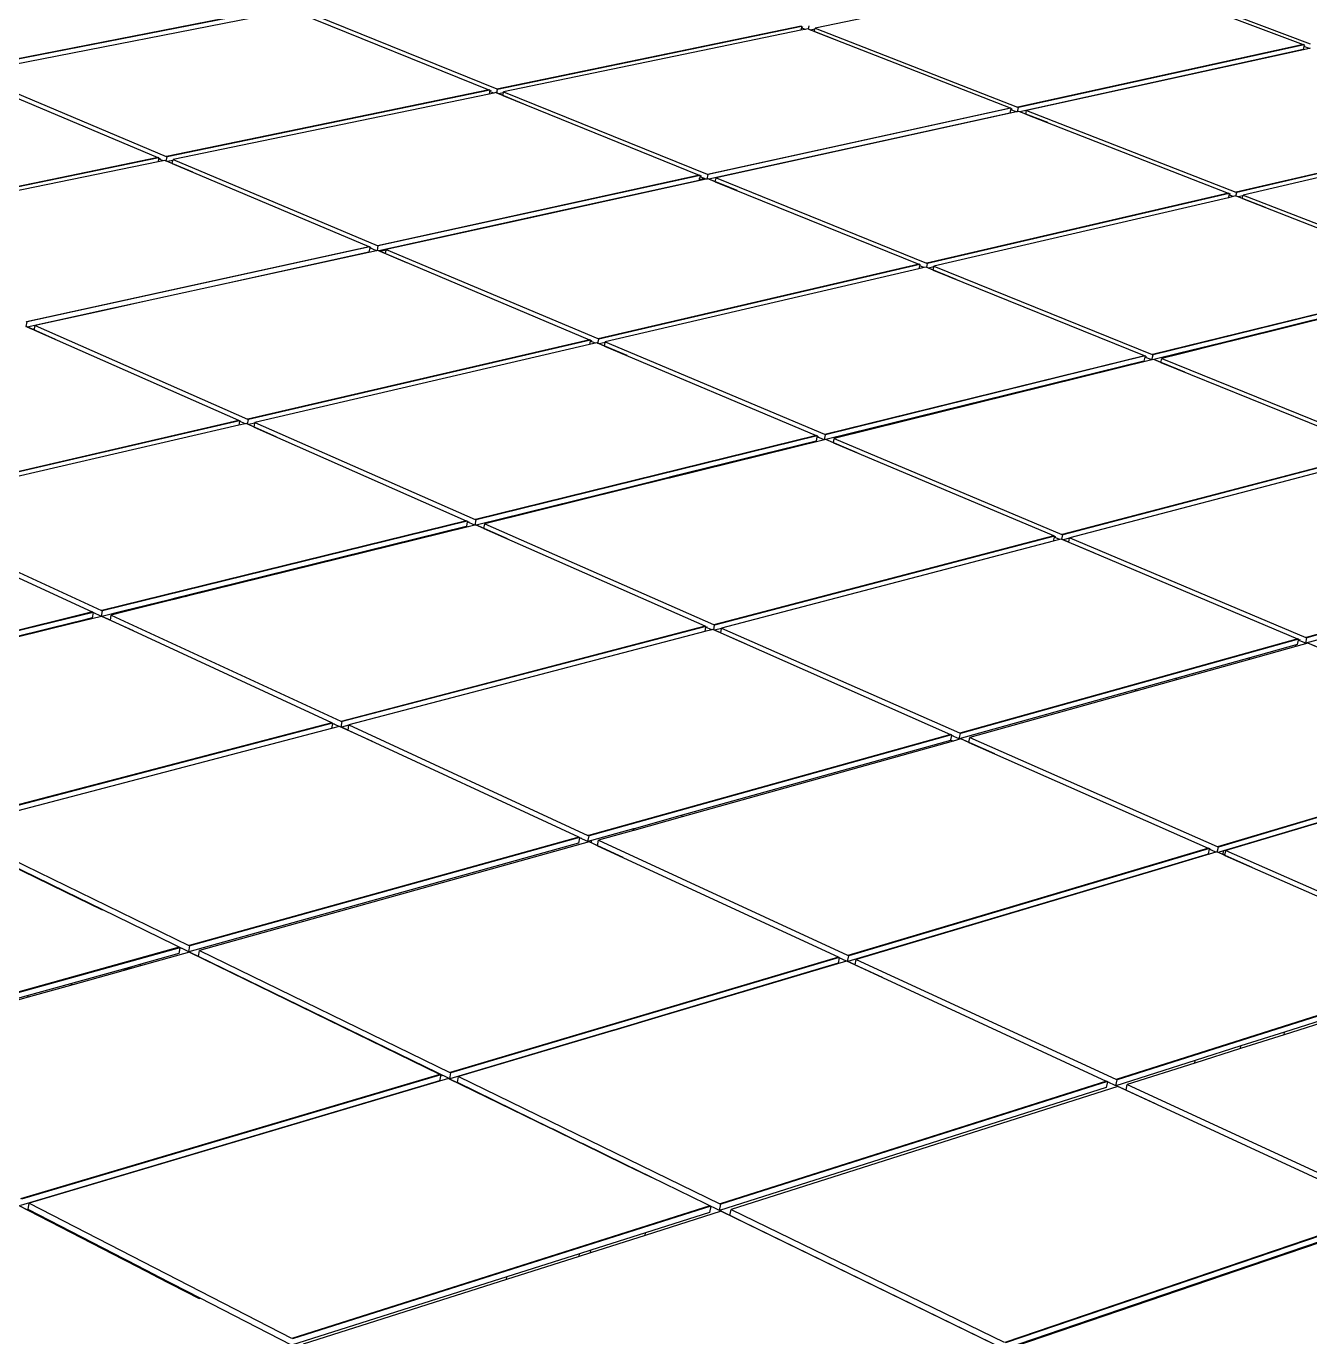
# Model space of a CAD drawing. Header units: inches. Extents: x -1381 to 1917, y -1058 to 799.
# Drawn here: x 354.7 to 771.7, y 130.8 to 556.3 of the extents above; entities that cross this region are included whole.
import ezdxf

# ---------------------------------------------------------------- set-up
doc = ezdxf.new("R2010")
doc.units = ezdxf.units.IN
doc.header["$MEASUREMENT"] = 0

msp = doc.modelspace()

# ---------------------------------------------------------------- linework, layer by layer
for p, q in [((701.97, 574.54), (610.96, 555.71)), ((706.45, 575.24), (771.84, 550.63)), ((706.23, 574.2), (769.52, 550.36)), ((438.44, 562.6), (333.42, 542.14)), ((438.63, 562.53), (333.61, 542.06)), ((443.62, 561.81), (507.54, 535.93)), ((438.37, 561.01), (336.06, 541.03)), ((443.41, 560.59), (504.99, 535.64)), ((606.4, 556.27), (507.64, 535.89)), ((606.6, 556.2), (507.84, 535.81)), ((606.36, 554.99), (509.78, 535.02)), ((606.32, 556.3), (606.4, 556.27)), ((606.51, 555.77), (606.36, 554.99)), ((607.77, 555.28), (606.36, 554.99)), ((606.4, 556.27), (606.55, 556.21)), ((606.6, 556.2), (606.51, 555.77)), ((607.77, 555.28), (606.51, 555.77)), ((606.55, 556.21), (606.6, 556.2)), ((606.6, 556.2), (606.69, 556.16)), ((606.91, 556.07), (606.98, 556.04)), ((608.53, 555.44), (607.77, 555.28)), ((608.8, 555.33), (608.53, 555.44)), ((608.53, 555.44), (608.53, 555.44)), ((617.58, 551.91), (608.53, 555.44)), ((608.8, 555.33), (609.03, 556.47)), ((609.48, 555.07), (608.8, 555.33)), ((610.89, 555.36), (609.48, 555.07)), ((610.73, 554.58), (609.48, 555.07)), ((610.73, 554.58), (610.89, 555.36)), ((610.73, 554.58), (674.3, 529.77)), ((610.89, 555.36), (610.96, 555.71)), ((610.96, 555.71), (676.74, 530.06)), ((769.61, 550.32), (676.84, 530.03)), ((769.82, 550.25), (677.04, 529.95)), ((771.53, 549.08), (679.64, 528.93)), ((769.71, 549.77), (769.48, 548.71)), ((769.54, 550.35), (769.61, 550.32)), ((769.61, 550.32), (769.77, 550.26)), ((769.82, 550.25), (769.71, 549.77)), ((771.53, 549.08), (769.71, 549.77)), ((769.77, 550.26), (769.82, 550.25)), ((769.82, 550.25), (769.91, 550.21)), ((770.14, 550.12), (770.22, 550.1)), ((771.83, 549.15), (771.53, 549.08)), ((769.48, 548.71), (677.47, 528.54)), ((336.06, 541.03), (400.14, 514)), ((335.84, 539.69), (397.45, 513.69)), ((505.08, 535.6), (400.24, 513.96)), ((505.28, 535.52), (400.44, 513.88)), ((505.05, 534.28), (402.39, 513.06)), ((505.01, 535.63), (505.08, 535.6)), ((505.21, 535.16), (505.05, 534.28)), ((506.59, 534.6), (505.05, 534.28)), ((505.08, 535.6), (505.23, 535.53)), ((505.28, 535.52), (505.21, 535.16)), ((506.59, 534.6), (505.21, 535.16)), ((505.23, 535.53), (505.28, 535.52)), ((505.28, 535.52), (505.38, 535.48)), ((505.6, 535.39), (505.67, 535.36)), ((507.22, 534.73), (506.59, 534.6)), ((507.61, 534.57), (507.22, 534.73)), ((507.22, 534.73), (507.22, 534.73)), ((516.31, 531.04), (507.22, 534.73)), ((507.64, 535.89), (507.54, 535.93)), ((507.61, 534.57), (507.84, 535.81)), ((508.18, 534.34), (507.61, 534.57)), ((507.84, 535.81), (507.64, 535.89)), ((509.71, 534.66), (508.18, 534.34)), ((509.55, 533.78), (508.18, 534.34)), ((509.55, 533.78), (509.71, 534.66)), ((509.55, 533.78), (573.32, 507.94)), ((509.71, 534.66), (509.78, 535.02)), ((509.78, 535.02), (575.88, 508.25)), ((674.4, 529.74), (575.98, 508.21)), ((674.6, 529.66), (576.19, 508.13)), ((674.28, 528.08), (576.5, 506.65)), ((676.44, 528.48), (578.8, 507.07)), ((674.5, 529.17), (674.28, 528.08)), ((674.32, 529.77), (674.4, 529.74)), ((674.4, 529.74), (674.56, 529.67)), ((674.51, 529.23), (674.5, 529.17)), ((674.61, 529.19), (674.5, 529.17)), ((674.6, 529.66), (674.51, 529.23)), ((674.61, 529.19), (674.51, 529.23)), ((674.56, 529.67), (674.6, 529.66)), ((674.6, 529.66), (674.7, 529.62)), ((676.44, 528.48), (674.61, 529.19)), ((674.93, 529.53), (675, 529.5)), ((676.75, 528.54), (676.44, 528.48)), ((676.84, 530.03), (676.74, 530.06)), ((676.75, 528.54), (677.04, 529.95)), ((677.2, 528.64), (676.75, 528.54)), ((677.04, 529.95), (676.84, 530.03)), ((677.47, 528.54), (677.2, 528.64)), ((677.2, 528.64), (677.2, 528.64)), ((686.56, 524.99), (677.2, 528.64)), ((679.4, 527.79), (677.47, 528.54)), ((679.4, 527.79), (679.64, 528.93)), ((679.4, 527.79), (745.21, 502.1)), ((679.64, 528.93), (747.65, 502.41)), ((840.03, 523.79), (747.75, 502.37)), ((840.24, 523.71), (747.96, 502.29)), ((839.94, 522.39), (750.02, 501.49)), ((397.55, 513.65), (286.04, 490.65)), ((397.75, 513.57), (286.24, 490.56)), ((397.53, 512.3), (288.19, 489.7)), ((397.47, 513.68), (397.55, 513.65)), ((397.7, 513.28), (397.53, 512.3)), ((399.2, 512.64), (397.53, 512.3)), ((397.55, 513.65), (397.7, 513.59)), ((397.7, 513.59), (397.75, 513.57)), ((397.75, 513.57), (397.7, 513.28)), ((399.2, 512.64), (397.7, 513.28)), ((397.75, 513.57), (397.84, 513.53)), ((398.07, 513.43), (398.14, 513.4)), ((399.69, 512.74), (399.2, 512.64)), ((400.21, 512.53), (399.69, 512.74)), ((399.69, 512.74), (399.69, 512.74)), ((408.81, 508.89), (399.69, 512.74)), ((400.24, 513.96), (400.14, 514)), ((400.21, 512.53), (400.44, 513.88)), ((400.65, 512.34), (400.21, 512.53)), ((400.44, 513.88), (400.24, 513.96)), ((402.32, 512.68), (400.65, 512.34)), ((402.16, 511.7), (400.65, 512.34)), ((402.16, 511.7), (402.32, 512.68)), ((402.16, 511.7), (466.02, 484.75)), ((402.32, 512.68), (402.39, 513.06)), ((402.39, 513.06), (468.73, 485.08)), ((573.41, 507.9), (468.83, 485.04)), ((573.62, 507.82), (469.03, 484.95)), ((575.6, 506.62), (510.74, 492.41)), ((573.36, 506.47), (573.31, 506.2)), ((573.34, 507.93), (573.41, 507.9)), ((573.46, 506.99), (573.36, 506.47)), ((573.41, 506.48), (573.36, 506.47)), ((573.41, 507.9), (573.57, 507.84)), ((573.41, 506.48), (573.46, 506.99)), ((575.05, 506.85), (573.41, 506.48)), ((573.55, 507.45), (573.46, 506.99)), ((573.62, 507.82), (573.55, 507.45)), ((575.05, 506.85), (573.55, 507.45)), ((573.57, 507.84), (573.62, 507.82)), ((573.62, 507.82), (573.72, 507.78)), ((573.95, 507.69), (574.02, 507.66)), ((575.6, 506.62), (575.05, 506.85)), ((575.91, 506.69), (575.6, 506.62)), ((575.98, 508.21), (575.88, 508.25)), ((575.91, 506.69), (576.19, 508.13)), ((576.23, 506.76), (575.91, 506.69)), ((576.19, 508.13), (575.98, 508.21)), ((576.5, 506.65), (576.23, 506.76)), ((576.23, 506.76), (576.23, 506.76)), ((585.64, 502.95), (576.23, 506.76)), ((578.55, 505.82), (576.5, 506.65)), ((578.55, 505.82), (578.8, 507.07)), ((578.8, 507.07), (647.21, 479.37)), ((573.31, 506.2), (526.31, 495.91)), ((578.55, 505.82), (644.64, 479.04)), ((747.75, 502.37), (747.65, 502.41)), ((747.7, 501.13), (747.96, 502.29)), ((747.96, 502.29), (747.75, 502.37)), ((745.31, 502.07), (647.31, 479.33)), ((745.52, 501.98), (647.53, 479.24)), ((745.22, 500.63), (649.6, 478.4)), ((745.42, 501.55), (745.22, 500.63)), ((746.83, 501), (745.22, 500.63)), ((745.23, 502.1), (745.31, 502.07)), ((745.31, 502.07), (745.47, 502)), ((745.52, 501.98), (745.42, 501.55)), ((746.83, 501), (745.42, 501.55)), ((745.47, 502), (745.52, 501.98)), ((745.52, 501.98), (745.62, 501.94)), ((745.86, 501.85), (745.93, 501.82)), ((747.58, 501.18), (746.83, 501)), ((747.7, 501.13), (747.58, 501.18)), ((747.58, 501.18), (747.58, 501.18)), ((757.26, 497.4), (747.58, 501.18)), ((748.36, 500.87), (747.7, 501.13)), ((748.97, 501.01), (748.36, 500.87)), ((748.92, 500.65), (748.36, 500.87)), ((748.92, 500.65), (748.97, 501.01)), ((749.77, 500.32), (748.92, 500.65)), ((749.97, 501.25), (748.97, 501.01)), ((749.77, 500.32), (749.97, 501.25)), ((749.77, 500.32), (817.92, 473.73)), ((749.97, 501.25), (750.02, 501.49)), ((750.02, 501.49), (820.36, 474.06)), ((526.31, 495.91), (469.22, 483.4)), ((526.31, 495.91), (510.74, 492.41)), ((510.74, 492.41), (471.65, 483.85)), ((466.12, 484.71), (354.77, 460.37)), ((466.33, 484.62), (354.98, 460.28)), ((468.46, 483.41), (414.33, 471.55)), ((466.03, 482.96), (414.33, 471.63)), ((466.28, 484.33), (466.03, 482.96)), ((466.05, 484.74), (466.12, 484.71)), ((466.12, 484.71), (466.28, 484.64)), ((466.28, 484.64), (466.33, 484.62)), ((466.33, 484.62), (466.28, 484.33)), ((468.46, 483.41), (466.28, 484.33)), ((466.33, 484.62), (466.43, 484.58)), ((466.66, 484.48), (466.73, 484.45)), ((468.77, 483.47), (468.46, 483.41)), ((468.83, 485.04), (468.73, 485.08)), ((468.77, 483.47), (469.03, 484.95)), ((468.95, 483.51), (468.77, 483.47)), ((469.03, 484.95), (468.83, 485.04)), ((469.22, 483.4), (468.95, 483.51)), ((468.95, 483.51), (468.95, 483.51)), ((478.4, 479.53), (468.95, 483.51)), ((469.7, 483.2), (469.22, 483.4)), ((471.62, 483.63), (469.7, 483.2)), ((471.41, 482.48), (469.7, 483.2)), ((471.41, 482.48), (471.62, 483.63)), ((471.41, 482.48), (537.68, 454.51)), ((471.62, 483.63), (471.65, 483.85)), ((471.65, 483.85), (540.39, 454.86)), ((644.74, 479), (540.49, 454.82)), ((644.96, 478.91), (540.71, 454.73)), ((644.67, 477.52), (542.8, 453.85)), ((644.66, 479.03), (644.74, 479)), ((644.88, 478.54), (644.67, 477.52)), ((646.4, 477.92), (644.67, 477.52)), ((644.74, 479), (644.91, 478.93)), ((644.96, 478.91), (644.88, 478.54)), ((646.4, 477.92), (644.88, 478.54)), ((644.91, 478.93), (644.96, 478.91)), ((644.96, 478.91), (645.06, 478.87)), ((645.3, 478.77), (645.37, 478.74)), ((647.03, 478.07), (646.4, 477.92)), ((647.27, 477.97), (647.03, 478.07)), ((647.03, 478.07), (647.03, 478.07)), ((656.77, 474.12), (647.03, 478.07)), ((647.31, 479.33), (647.21, 479.37)), ((647.27, 477.97), (647.53, 479.24)), ((647.82, 477.75), (647.27, 477.97)), ((647.53, 479.24), (647.31, 479.33)), ((649.55, 478.15), (647.82, 477.75)), ((649.34, 477.13), (647.82, 477.75)), ((649.34, 477.13), (649.55, 478.15)), ((649.34, 477.13), (717.86, 449.37)), ((649.55, 478.15), (649.6, 478.4)), ((649.6, 478.4), (720.43, 449.72)), ((818.02, 473.69), (720.54, 449.68)), ((818.24, 473.6), (720.76, 449.59)), ((820.27, 472.33), (748.4, 454.59)), ((399.91, 468.39), (393.03, 466.88)), ((399.91, 468.48), (393.04, 466.97)), ((403.45, 469.25), (399.91, 468.48)), ((403.45, 469.16), (399.91, 468.39)), ((399.91, 468.39), (399.91, 468.48)), ((414.33, 471.63), (403.45, 469.25)), ((414.33, 471.55), (403.45, 469.16)), ((414.33, 471.55), (414.33, 471.63)), ((817.87, 471.99), (748.01, 454.74)), ((380.03, 464.12), (355.02, 458.64)), ((380.02, 464.03), (357.6, 459.12)), ((393.03, 466.88), (380.02, 464.03)), ((380.02, 464.03), (380.03, 464.12)), ((393.04, 466.97), (380.03, 464.12)), ((393.03, 466.88), (393.04, 466.97)), ((354.77, 460.37), (354.67, 460.41)), ((354.73, 458.76), (354.98, 460.28)), ((354.98, 460.28), (354.77, 460.37)), ((354.73, 458.76), (354.42, 458.69)), ((354.75, 458.76), (354.73, 458.76)), ((355.02, 458.64), (354.75, 458.76)), ((354.75, 458.76), (354.75, 458.76)), ((364.22, 454.59), (354.75, 458.76)), ((356.8, 457.86), (355.02, 458.64)), ((357.42, 458), (356.8, 457.86)), ((357.36, 457.61), (356.8, 457.86)), ((357.36, 457.61), (357.42, 458)), ((357.36, 457.61), (423.69, 428.36)), ((357.42, 458), (357.6, 459.12)), ((357.6, 459.12), (426.56, 428.74)), ((537.78, 454.46), (426.66, 428.7)), ((538, 454.37), (426.88, 428.6)), ((537.72, 452.94), (428.97, 427.68)), ((537.7, 454.5), (537.78, 454.46)), ((537.94, 454.08), (537.72, 452.94)), ((539.6, 453.38), (537.72, 452.94)), ((537.78, 454.46), (537.95, 454.39)), ((538, 454.37), (537.94, 454.08)), ((539.6, 453.38), (537.94, 454.08)), ((537.95, 454.39), (538, 454.37)), ((538, 454.37), (538.1, 454.33)), ((538.34, 454.23), (538.42, 454.2)), ((540.08, 453.49), (539.6, 453.38)), ((540.44, 453.34), (540.08, 453.49)), ((540.08, 453.49), (540.08, 453.49)), ((549.88, 449.36), (540.08, 453.49)), ((540.49, 454.82), (540.39, 454.86)), ((540.44, 453.34), (540.71, 454.73)), ((540.87, 453.16), (540.44, 453.34)), ((540.71, 454.73), (540.49, 454.82)), ((542.75, 453.59), (540.87, 453.16)), ((542.53, 452.46), (540.87, 453.16)), ((542.53, 452.46), (542.75, 453.59)), ((542.53, 452.46), (611.32, 423.43)), ((542.75, 453.59), (542.8, 453.85)), ((542.8, 453.85), (614.04, 423.8)), ((742.69, 453.18), (729.3, 449.87)), ((742.73, 453.44), (729.33, 450.13)), ((748.4, 454.59), (742.69, 453.18)), ((742.69, 453.18), (742.73, 453.44)), ((748.01, 454.74), (742.73, 453.44)), ((748.01, 454.74), (748.4, 454.59)), ((717.96, 449.32), (614.14, 423.76)), ((718.18, 449.23), (614.37, 423.67)), ((717.82, 447.57), (614.51, 422.08)), ((720.36, 447.94), (617.18, 422.48)), ((718.1, 448.86), (717.82, 447.57)), ((717.88, 449.36), (717.96, 449.32)), ((717.96, 449.32), (718.13, 449.25)), ((718.18, 449.23), (718.1, 448.86)), ((720.36, 447.94), (718.1, 448.86)), ((718.13, 449.25), (718.18, 449.23)), ((718.18, 449.23), (718.29, 449.19)), ((718.54, 449.09), (718.62, 449.06)), ((720.41, 447.96), (720.36, 447.94)), ((720.41, 447.96), (720.76, 449.59)), ((720.98, 448.1), (720.41, 447.96)), ((720.54, 449.68), (720.43, 449.72)), ((720.76, 449.59), (720.54, 449.68)), ((721.03, 448.08), (720.98, 448.1)), ((720.98, 448.1), (720.98, 448.1)), ((731.07, 444.01), (720.98, 448.1)), ((729.33, 450.13), (721.03, 448.08)), ((723.28, 447.17), (721.03, 448.08)), ((723.28, 447.17), (723.56, 448.45)), ((723.28, 447.17), (794.38, 418.36)), ((729.3, 449.87), (723.56, 448.45)), ((723.56, 448.45), (796.96, 418.73)), ((729.3, 449.87), (729.33, 450.13)), ((423.79, 428.32), (305.11, 400.81)), ((424.01, 428.22), (305.32, 400.71)), ((423.75, 426.75), (307.42, 399.74)), ((423.72, 428.35), (423.79, 428.32)), ((423.97, 428.02), (423.75, 426.75)), ((425.78, 427.22), (423.75, 426.75)), ((423.79, 428.32), (423.96, 428.24)), ((423.96, 428.24), (424.01, 428.22)), ((424.01, 428.22), (423.97, 428.02)), ((425.78, 427.22), (423.97, 428.02)), ((424.01, 428.22), (424.11, 428.18)), ((424.35, 428.07), (424.43, 428.04)), ((426.11, 427.3), (425.78, 427.22)), ((426.61, 427.07), (426.11, 427.3)), ((426.11, 427.3), (426.11, 427.3)), ((435.94, 422.96), (426.11, 427.3)), ((426.66, 428.7), (426.56, 428.74)), ((426.61, 427.07), (426.88, 428.6)), ((426.9, 426.95), (426.61, 427.07)), ((426.88, 428.6), (426.66, 428.7)), ((428.93, 427.42), (426.9, 426.95)), ((428.71, 426.15), (426.9, 426.95)), ((428.71, 426.15), (428.93, 427.42)), ((428.71, 426.15), (497.65, 395.75)), ((428.93, 427.42), (428.97, 427.68)), ((428.97, 427.68), (500.53, 396.16)), ((611.42, 423.38), (500.63, 396.11)), ((611.65, 423.29), (500.86, 396.01)), ((613.98, 421.98), (563.68, 409.57)), ((611.3, 421.58), (563.71, 409.84)), ((611.59, 422.99), (611.3, 421.58)), ((611.34, 423.41), (611.42, 423.38)), ((611.42, 423.38), (611.59, 423.31)), ((611.59, 423.31), (611.65, 423.29)), ((611.65, 423.29), (611.59, 422.99)), ((613.98, 421.98), (611.59, 422.99)), ((611.65, 423.29), (611.75, 423.24)), ((612, 423.14), (612.08, 423.1)), ((614.03, 421.99), (613.98, 421.98)), ((614.03, 421.99), (614.37, 423.67)), ((614.46, 422.1), (614.03, 421.99)), ((614.14, 423.76), (614.04, 423.8)), ((614.37, 423.67), (614.14, 423.76)), ((614.51, 422.08), (614.46, 422.1)), ((614.46, 422.1), (614.46, 422.1)), ((624.62, 417.81), (614.46, 422.1)), ((616.9, 421.07), (614.51, 422.08)), ((616.9, 421.07), (617.18, 422.48)), ((617.18, 422.48), (691.09, 391.31)), ((616.9, 421.07), (688.37, 390.91)), ((794.49, 418.31), (691.2, 391.27)), ((794.72, 418.22), (691.43, 391.17)), ((794.35, 416.63), (693.68, 390.22)), ((563.43, 409.51), (549.54, 406.08)), ((563.45, 409.78), (549.57, 406.35)), ((563.43, 409.51), (563.45, 409.78)), ((563.68, 409.57), (563.43, 409.51)), ((563.71, 409.84), (563.45, 409.78)), ((563.68, 409.57), (563.71, 409.84)), ((549.57, 406.35), (500.85, 394.34)), ((549.54, 406.08), (503.69, 394.77)), ((549.54, 406.08), (549.57, 406.35)), ((307.15, 398.04), (376.11, 366.16)), ((307.42, 399.74), (379.16, 366.6)), ((497.67, 395.74), (497.75, 395.7)), ((500.63, 396.11), (500.53, 396.16)), ((500.53, 394.29), (500.86, 396.01)), ((500.86, 396.01), (500.63, 396.11)), ((497.75, 395.7), (379.27, 366.55)), ((497.98, 395.6), (379.49, 366.44)), ((498.28, 393.73), (406.56, 371.11)), ((497.65, 393.85), (408.05, 371.75)), ((497.68, 393.99), (497.65, 393.85)), ((497.94, 395.4), (497.68, 393.99)), ((497.68, 393.99), (498.28, 393.73)), ((497.75, 395.7), (497.93, 395.63)), ((497.93, 395.63), (497.98, 395.6)), ((497.98, 395.6), (497.94, 395.4)), ((500.48, 394.28), (497.94, 395.4)), ((497.98, 395.6), (498.09, 395.56)), ((500.48, 394.28), (498.28, 393.73)), ((498.34, 395.45), (498.42, 395.41)), ((500.53, 394.29), (500.48, 394.28)), ((500.81, 394.36), (500.53, 394.29)), ((500.85, 394.34), (500.81, 394.36)), ((500.81, 394.36), (500.81, 394.36)), ((511.02, 389.85), (500.81, 394.36)), ((503.4, 393.21), (500.85, 394.34)), ((503.4, 393.21), (503.69, 394.77)), ((503.4, 393.21), (575.12, 361.59)), ((503.69, 394.77), (578.01, 362.02)), ((688.48, 390.86), (578.12, 361.97)), ((688.71, 390.76), (578.35, 361.87)), ((688.36, 389.13), (580.61, 360.87)), ((688.64, 390.46), (688.36, 389.13)), ((690.47, 389.69), (688.36, 389.13)), ((688.39, 390.9), (688.48, 390.86)), ((688.48, 390.86), (688.65, 390.79)), ((688.71, 390.76), (688.64, 390.46)), ((690.47, 389.69), (688.64, 390.46)), ((688.65, 390.79), (688.71, 390.76)), ((688.71, 390.76), (688.82, 390.72)), ((689.08, 390.61), (689.16, 390.57)), ((690.95, 389.81), (690.47, 389.69)), ((691.13, 389.74), (690.95, 389.81)), ((690.95, 389.81), (690.95, 389.81)), ((701.49, 385.37), (690.95, 389.81)), ((691.2, 391.27), (691.09, 391.31)), ((691.13, 389.74), (691.43, 391.17)), ((691.54, 389.56), (691.13, 389.74)), ((691.43, 391.17), (691.2, 391.27)), ((693.66, 390.12), (691.54, 389.56)), ((693.37, 388.79), (691.54, 389.56)), ((693.37, 388.79), (693.66, 390.12)), ((693.37, 388.79), (767.65, 357.44)), ((693.66, 390.12), (693.68, 390.22)), ((693.68, 390.22), (770.38, 357.88)), ((873.14, 386.44), (770.5, 357.83)), ((873.38, 386.34), (770.74, 357.73)), ((851, 378.5), (770.34, 355.97)), ((402.77, 370.45), (401.29, 370.09)), ((406.56, 371.11), (402.75, 370.17)), ((402.75, 370.17), (402.77, 370.45)), ((408.05, 371.75), (402.77, 370.45)), ((406.56, 371.11), (408.05, 371.75)), ((376.22, 366.11), (249.2, 334.87)), ((376.44, 366), (249.43, 334.76)), ((376.13, 366.14), (376.22, 366.11)), ((376.22, 366.11), (376.39, 366.03)), ((376.39, 366.03), (376.44, 366)), ((376.44, 366), (376.42, 365.91)), ((376.44, 366), (376.55, 365.95)), ((379.27, 366.55), (379.16, 366.6)), ((379.19, 364.67), (379.49, 366.44)), ((379.49, 366.44), (379.27, 366.55)), ((386.07, 366.33), (379.32, 364.67)), ((386.05, 366.05), (382.33, 365.13)), ((401.68, 369.91), (386.05, 366.05)), ((386.05, 366.05), (386.07, 366.33)), ((401.29, 370.09), (386.07, 366.33)), ((401.29, 370.09), (401.68, 369.91)), ((402.75, 370.17), (401.68, 369.91)), ((373.27, 363.21), (363.12, 360.71)), ((373.29, 363.49), (363.13, 360.99)), ((379.14, 364.66), (373.27, 363.21)), ((373.27, 363.21), (373.29, 363.49)), ((376.13, 364.19), (373.29, 363.49)), ((376.42, 365.91), (376.13, 364.19)), ((379.14, 364.66), (376.42, 365.91)), ((376.8, 365.84), (376.88, 365.8)), ((379.19, 364.67), (379.14, 364.66)), ((379.28, 364.69), (379.19, 364.67)), ((379.32, 364.67), (379.28, 364.69)), ((379.28, 364.69), (379.28, 364.69)), ((389.52, 359.95), (379.28, 364.69)), ((382.04, 363.41), (379.32, 364.67)), ((382.04, 363.41), (382.33, 365.13)), ((382.04, 363.41), (453.88, 330.19)), ((382.33, 365.13), (456.95, 330.67)), ((578.12, 361.97), (578.01, 362.02)), ((578.04, 360.3), (578.35, 361.87)), ((578.35, 361.87), (578.12, 361.97)), ((363.12, 360.71), (348.71, 357.15)), ((363.13, 360.99), (348.73, 357.44)), ((363.12, 360.71), (363.13, 360.99)), ((575.23, 361.54), (457.06, 330.61)), ((575.47, 361.43), (457.29, 330.51)), ((575.13, 359.76), (459.56, 329.46)), ((575.42, 361.22), (575.13, 359.76)), ((577.4, 360.35), (575.13, 359.76)), ((575.15, 361.57), (575.23, 361.54)), ((575.23, 361.54), (575.41, 361.46)), ((575.41, 361.46), (575.47, 361.43)), ((575.47, 361.43), (575.42, 361.22)), ((577.4, 360.35), (575.42, 361.22)), ((575.47, 361.43), (575.58, 361.39)), ((575.84, 361.27), (575.92, 361.23)), ((577.73, 360.44), (577.4, 360.35)), ((578.04, 360.3), (577.73, 360.44)), ((577.73, 360.44), (577.73, 360.44)), ((588.33, 355.76), (577.73, 360.44)), ((578.32, 360.17), (578.04, 360.3)), ((580.59, 360.77), (578.32, 360.17)), ((580.3, 359.3), (578.32, 360.17)), ((580.3, 359.3), (580.59, 360.77)), ((580.3, 359.3), (654.95, 326.38)), ((580.59, 360.77), (580.61, 360.87)), ((580.61, 360.87), (657.85, 326.85)), ((770.34, 355.97), (770.74, 357.73)), ((770.5, 357.83), (770.38, 357.88)), ((770.74, 357.73), (770.5, 357.83)), ((767.77, 357.39), (657.96, 326.8)), ((768.01, 357.29), (658.2, 326.69)), ((767.14, 354.92), (752.1, 350.72)), ((767.21, 355.43), (752.17, 351.23)), ((771.04, 356.01), (767.14, 354.92)), ((767.14, 354.92), (767.21, 355.43)), ((767.61, 355.54), (767.21, 355.43)), ((767.94, 356.98), (767.61, 355.54)), ((767.68, 357.43), (767.77, 357.39)), ((767.77, 357.39), (767.95, 357.32)), ((768.01, 357.29), (767.94, 356.98)), ((770.34, 355.97), (767.94, 356.98)), ((767.95, 357.32), (768.01, 357.29)), ((768.01, 357.29), (768.12, 357.24)), ((768.39, 357.13), (768.48, 357.1)), ((773.44, 355), (771.04, 356.01)), ((771.04, 356.01), (771.04, 356.01)), ((781.99, 351.39), (771.04, 356.01)), ((752.1, 350.72), (728.38, 344.1)), ((752.17, 351.23), (728.45, 344.61)), ((752.1, 350.72), (752.17, 351.23)), ((715.25, 340.92), (657.82, 324.89)), ((728.38, 344.1), (715.19, 340.41)), ((715.19, 340.41), (715.25, 340.92)), ((728.45, 344.61), (715.25, 340.92)), ((728.38, 344.1), (728.45, 344.61)), ((715.19, 340.41), (661.26, 325.35)), ((453.99, 330.14), (327.14, 296.96)), ((454.23, 330.03), (327.37, 296.85)), ((453.91, 328.31), (329.65, 295.74)), ((453.91, 330.18), (453.99, 330.14)), ((454.21, 329.94), (453.91, 328.31)), ((456.36, 328.95), (453.91, 328.31)), ((453.99, 330.14), (454.17, 330.06)), ((454.17, 330.06), (454.23, 330.03)), ((454.23, 330.03), (454.21, 329.94)), ((456.36, 328.95), (454.21, 329.94)), ((454.23, 330.03), (454.34, 329.98)), ((454.6, 329.86), (454.68, 329.82)), ((456.5, 328.98), (456.36, 328.95)), ((456.97, 328.76), (456.5, 328.98)), ((456.5, 328.98), (456.5, 328.98)), ((467.15, 324.06), (456.5, 328.98)), ((457.06, 330.61), (456.95, 330.67)), ((456.97, 328.76), (457.29, 330.51)), ((457.1, 328.71), (456.97, 328.76)), ((457.29, 330.51), (457.06, 330.61)), ((459.54, 329.35), (457.1, 328.71)), ((459.24, 327.71), (457.1, 328.71)), ((459.24, 327.71), (459.54, 329.35)), ((459.24, 327.71), (534.13, 293.09)), ((459.54, 329.35), (459.56, 329.46)), ((459.56, 329.46), (537.2, 293.59)), ((655.07, 326.33), (537.32, 293.54)), ((655.31, 326.23), (537.56, 293.43)), ((655.86, 324.18), (567.76, 299.58)), ((654.93, 324.42), (567.81, 300.11)), ((654.96, 324.57), (654.93, 324.42)), ((655.26, 326.01), (654.96, 324.57)), ((654.96, 324.57), (655.86, 324.18)), ((654.98, 326.37), (655.07, 326.33)), ((655.07, 326.33), (655.25, 326.25)), ((655.25, 326.25), (655.31, 326.23)), ((655.31, 326.23), (655.26, 326.01)), ((657.82, 324.89), (655.26, 326.01)), ((655.31, 326.23), (655.42, 326.18)), ((655.69, 326.06), (655.78, 326.02)), ((658.37, 324.88), (655.86, 324.18)), ((657.82, 324.89), (658.2, 326.69)), ((657.96, 326.8), (657.85, 326.85)), ((658.2, 326.69), (657.96, 326.8)), ((660.92, 323.75), (658.37, 324.88)), ((658.37, 324.88), (658.37, 324.88)), ((669.39, 320.02), (658.37, 324.88)), ((660.92, 323.75), (661.26, 325.35)), ((660.92, 323.75), (738.7, 289.45)), ((661.26, 325.35), (741.6, 289.95)), ((850.85, 322.33), (741.72, 289.9)), ((851.1, 322.23), (741.97, 289.79)), ((841.74, 317.69), (758.59, 292.93)), ((841.75, 317.79), (758.61, 293.03)), ((567.76, 299.58), (552.13, 295.21)), ((567.81, 300.11), (552.18, 295.74)), ((567.76, 299.58), (567.81, 300.11)), ((329.65, 295.74), (407.55, 257.85)), ((552.01, 295.7), (538.36, 291.89)), ((551.96, 295.17), (540.64, 292)), ((551.96, 295.17), (552.01, 295.7)), ((552.13, 295.21), (551.96, 295.17)), ((552.18, 295.74), (552.01, 295.7)), ((552.13, 295.21), (552.18, 295.74)), ((534.12, 291.06), (407.57, 255.75)), ((534.24, 293.03), (407.67, 257.79)), ((534.49, 292.92), (407.91, 257.67)), ((537.56, 291.5), (411, 256.17)), ((534.47, 292.82), (534.12, 291.06)), ((534.16, 293.07), (534.24, 293.03)), ((534.24, 293.03), (534.43, 292.95)), ((534.43, 292.95), (534.49, 292.92)), ((534.49, 292.92), (534.47, 292.82)), ((537.2, 291.56), (534.47, 292.82)), ((534.49, 292.92), (534.6, 292.87)), ((534.87, 292.74), (534.96, 292.7)), ((537.32, 293.54), (537.2, 293.59)), ((537.2, 291.56), (537.56, 293.43)), ((538.36, 291.89), (537.2, 291.56)), ((537.56, 293.43), (537.32, 293.54)), ((538.29, 291.16), (537.56, 291.5)), ((537.56, 291.5), (537.56, 291.5)), ((548.66, 286.37), (537.56, 291.5)), ((538.29, 291.16), (538.36, 291.89)), ((540.29, 290.24), (538.29, 291.16)), ((540.29, 290.24), (540.64, 292)), ((540.29, 290.24), (618.44, 254.1)), ((540.64, 292), (621.52, 254.64)), ((738.82, 289.4), (621.64, 254.59)), ((738.73, 289.44), (738.82, 289.4)), ((738.82, 289.4), (739.01, 289.31)), ((741.72, 289.9), (741.6, 289.95)), ((741.61, 288.17), (741.97, 289.79)), ((741.97, 289.79), (741.72, 289.9)), ((758.61, 293.03), (743.69, 288.59)), ((758.59, 292.93), (744.42, 288.71)), ((758.59, 292.93), (758.61, 293.03)), ((357.85, 279.96), (345.09, 286.17)), ((345.09, 286.12), (357.85, 279.91)), ((739.07, 289.29), (621.9, 254.47)), ((739.03, 287.47), (720.22, 281.87)), ((738.66, 287.45), (720.23, 281.97)), ((738.7, 287.61), (738.66, 287.45)), ((739.02, 289.07), (738.7, 287.61)), ((738.7, 287.61), (739.03, 287.47)), ((739.01, 289.31), (739.07, 289.29)), ((739.07, 289.29), (739.02, 289.07)), ((741.2, 288.11), (739.02, 289.07)), ((741.2, 288.11), (739.03, 287.47)), ((739.07, 289.29), (739.19, 289.24)), ((739.47, 289.11), (739.57, 289.07)), ((741.52, 288.21), (741.2, 288.11)), ((741.61, 288.17), (741.52, 288.21)), ((741.52, 288.21), (741.52, 288.21)), ((752.99, 283.15), (741.52, 288.21)), ((741.88, 288.05), (741.61, 288.17)), ((743.69, 288.59), (741.88, 288.05)), ((743.52, 287.33), (741.88, 288.05)), ((743.52, 287.33), (743.69, 288.59)), ((744.05, 287.09), (743.52, 287.33)), ((744.05, 287.09), (744.42, 288.71)), ((744.05, 287.09), (825.13, 251.34)), ((744.42, 288.71), (828.03, 251.87)), ((720.22, 281.87), (707.14, 277.97)), ((720.23, 281.97), (707.15, 278.07)), ((720.22, 281.87), (720.23, 281.97)), ((357.85, 279.91), (357.85, 279.96)), ((367.38, 275.32), (357.85, 279.96)), ((357.85, 279.91), (367.38, 275.27)), ((707.15, 278.07), (621.64, 252.62)), ((707.14, 277.97), (624.36, 253.33)), ((707.14, 277.97), (707.15, 278.07)), ((367.38, 275.27), (367.38, 275.32)), ((379.36, 269.48), (367.38, 275.32)), ((367.38, 275.27), (379.36, 269.43)), ((379.36, 269.43), (379.36, 269.48)), ((407.57, 255.75), (379.36, 269.48)), ((404.39, 257.24), (267.95, 219.27)), ((404.63, 257.12), (268.2, 219.14)), ((407.72, 255.62), (391.85, 251.19)), ((404.63, 257.12), (404.29, 255.2)), ((404.3, 257.29), (404.39, 257.24)), ((404.39, 257.24), (404.58, 257.15)), ((404.58, 257.15), (404.63, 257.12)), ((404.63, 257.12), (404.75, 257.07)), ((405.02, 256.94), (405.11, 256.89)), ((407.67, 257.79), (407.55, 257.85)), ((407.57, 255.75), (407.91, 257.67)), ((407.91, 257.67), (407.67, 257.79)), ((407.72, 255.62), (488.99, 216.05)), ((407.72, 255.62), (407.72, 255.62)), ((418.86, 250.2), (407.72, 255.62)), ((410.66, 254.25), (411, 256.17)), ((411, 256.17), (492.28, 216.64)), ((391.85, 251.19), (386.08, 249.58)), ((391.89, 251.74), (389.06, 250.95)), ((391.85, 251.19), (391.89, 251.74)), ((404.29, 255.2), (391.89, 251.74)), ((492.28, 214.5), (410.66, 254.25)), ((618.56, 254.05), (492.4, 216.58)), ((618.81, 253.93), (492.65, 216.45)), ((621.14, 252.75), (561.09, 234.88)), ((618.42, 252.04), (561.1, 234.98)), ((618.79, 253.83), (618.42, 252.04)), ((618.46, 254.09), (618.56, 254.05)), ((618.56, 254.05), (618.75, 253.96)), ((618.75, 253.96), (618.81, 253.93)), ((618.81, 253.93), (618.79, 253.83)), ((621.14, 252.75), (618.79, 253.83)), ((618.81, 253.93), (618.93, 253.87)), ((619.21, 253.74), (619.31, 253.7)), ((621.27, 252.79), (621.14, 252.75)), ((621.52, 252.67), (621.27, 252.79)), ((621.28, 252.79), (621.27, 252.79)), ((632.83, 247.44), (621.28, 252.79)), ((621.64, 254.59), (621.52, 254.64)), ((621.52, 252.67), (621.9, 254.47)), ((621.64, 252.62), (621.52, 252.67)), ((621.9, 254.47), (621.64, 254.59)), ((623.98, 251.53), (621.64, 252.62)), ((623.98, 251.53), (624.36, 253.33)), ((623.98, 251.53), (705.57, 213.81)), ((624.36, 253.33), (708.66, 214.39)), ((825.26, 251.28), (708.79, 214.33)), ((825.52, 251.17), (709.05, 214.21)), ((389.06, 250.95), (369.11, 245.39)), ((386.08, 249.58), (369.81, 245.04)), ((389.06, 250.95), (386.08, 249.58)), ((369.81, 245.04), (355.31, 241)), ((369.11, 245.39), (355.35, 241.55)), ((369.81, 245.04), (369.11, 245.39)), ((355.31, 241), (342.02, 237.29)), ((355.35, 241.55), (342.05, 237.84)), ((355.31, 241), (355.35, 241.55)), ((561.09, 234.88), (545.61, 230.27)), ((561.1, 234.98), (545.62, 230.38)), ((561.09, 234.88), (561.1, 234.98)), ((780.35, 234.28), (763.31, 228.86)), ((780.47, 235.13), (763.43, 229.71)), ((545.45, 230.22), (531.93, 226.2)), ((545.46, 230.33), (531.94, 226.31)), ((545.45, 230.22), (545.46, 230.33)), ((545.61, 230.27), (545.45, 230.22)), ((545.62, 230.38), (545.46, 230.33)), ((545.61, 230.27), (545.62, 230.38)), ((531.94, 226.31), (492.28, 214.5)), ((531.93, 226.2), (495.13, 215.25)), ((531.93, 226.2), (531.94, 226.31)), ((763.31, 228.86), (749.14, 224.35)), ((763.43, 229.71), (749.25, 225.2)), ((763.31, 228.86), (763.43, 229.71)), ((749.14, 224.35), (734.37, 219.65)), ((749.25, 225.2), (734.48, 220.51)), ((749.14, 224.35), (749.25, 225.2)), ((734.48, 220.51), (708.62, 212.29)), ((734.37, 219.65), (712.39, 212.66)), ((734.37, 219.65), (734.48, 220.51)), ((488.99, 213.91), (352.81, 173.41)), ((489.11, 215.99), (352.9, 175.56)), ((489.36, 215.87), (353.15, 175.42)), ((491.84, 214.66), (355.64, 174.14)), ((489.36, 215.87), (488.99, 213.91)), ((489.01, 216.04), (489.11, 215.99)), ((489.11, 215.99), (489.3, 215.9)), ((489.3, 215.9), (489.36, 215.87)), ((489.36, 215.87), (489.48, 215.81)), ((489.77, 215.67), (489.86, 215.63)), ((491.84, 214.66), (524.76, 198.63)), ((491.84, 214.66), (491.84, 214.66)), ((503.46, 209), (491.84, 214.66)), ((492.4, 216.58), (492.28, 216.64)), ((492.28, 214.5), (492.65, 216.45)), ((492.65, 216.45), (492.4, 216.58)), ((494.76, 213.3), (495.13, 215.25)), ((524.83, 198.65), (494.76, 213.3)), ((495.13, 215.25), (579.98, 173.98)), ((705.69, 213.75), (580.1, 173.92)), ((705.96, 213.63), (580.37, 173.79)), ((705.94, 213.53), (705.53, 211.71)), ((705.6, 213.8), (705.69, 213.75)), ((705.69, 213.75), (705.9, 213.66)), ((705.9, 213.66), (705.96, 213.63)), ((705.96, 213.63), (705.94, 213.53)), ((708.62, 212.29), (705.94, 213.53)), ((705.96, 213.63), (706.08, 213.57)), ((706.38, 213.43), (706.48, 213.39)), ((708.62, 212.29), (709.05, 214.21)), ((708.79, 214.33), (708.66, 214.39)), ((709.05, 214.21), (708.79, 214.33)), ((705.53, 211.71), (579.96, 171.81)), ((709.3, 212.08), (583.74, 172.15)), ((711.99, 210.84), (709.3, 212.08)), ((709.3, 212.08), (709.3, 212.08)), ((721.36, 206.51), (709.3, 212.08)), ((711.99, 210.84), (712.39, 212.66)), ((711.99, 210.84), (797.27, 171.41)), ((712.39, 212.66), (800.37, 172.03)), ((524.83, 198.65), (524.76, 198.63)), ((524.76, 198.63), (525.77, 198.14)), ((525.84, 198.16), (524.83, 198.65)), ((525.84, 198.16), (525.77, 198.14)), ((525.77, 198.14), (534.5, 193.89)), ((534.57, 193.91), (525.84, 198.16)), ((534.5, 193.89), (534.57, 193.91)), ((534.5, 193.89), (535.52, 193.39)), ((535.59, 193.41), (534.57, 193.91)), ((535.59, 193.41), (535.52, 193.39)), ((535.52, 193.39), (549.21, 186.72)), ((549.28, 186.75), (535.59, 193.41)), ((549.21, 186.72), (549.28, 186.75)), ((549.21, 186.72), (557.74, 182.57)), ((557.75, 182.62), (549.28, 186.75)), ((557.74, 182.57), (557.75, 182.62)), ((579.96, 171.81), (557.75, 182.62)), ((352.12, 173.5), (386.36, 155.86)), ((363.79, 167.49), (352.12, 173.5)), ((355.29, 172.12), (355.64, 174.14)), ((386.68, 155.96), (355.29, 172.12)), ((355.64, 174.14), (440.85, 130.29)), ((576.8, 173.29), (440.98, 130.23)), ((577.07, 173.16), (441.24, 130.09)), ((580.43, 171.52), (555.79, 163.69)), ((576.66, 171.18), (555.88, 164.58)), ((577.07, 173.16), (576.66, 171.18)), ((576.7, 173.34), (576.8, 173.29)), ((576.8, 173.29), (577.01, 173.19)), ((577.01, 173.19), (577.07, 173.16)), ((577.07, 173.16), (577.19, 173.1)), ((577.49, 172.95), (577.59, 172.91)), ((579.96, 171.81), (580.37, 173.79)), ((580.1, 173.92), (579.98, 173.98)), ((580.37, 173.79), (580.1, 173.92)), ((580.43, 171.52), (669.12, 128.34)), ((580.43, 171.52), (580.43, 171.52)), ((592.58, 165.6), (580.43, 171.52)), ((583.33, 170.17), (583.74, 172.15)), ((583.74, 172.15), (672.43, 129.01)), ((797.4, 171.34), (672.56, 128.95)), ((797.68, 171.22), (672.84, 128.81)), ((672.39, 126.8), (583.33, 170.17)), ((800.22, 169.93), (769.63, 159.52)), ((797.21, 169.27), (769.68, 159.9)), ((555.79, 163.69), (538.03, 158.04)), ((555.88, 164.58), (538.12, 158.93)), ((555.79, 163.69), (555.88, 164.58)), ((534.43, 157.76), (510.86, 150.28)), ((538.03, 158.04), (534.34, 156.87)), ((534.34, 156.87), (534.43, 157.76)), ((538.12, 158.93), (534.43, 157.76)), ((538.03, 158.04), (538.12, 158.93)), ((769.63, 159.52), (752.77, 153.78)), ((769.68, 159.9), (752.83, 154.17)), ((769.63, 159.52), (769.68, 159.9)), ((386.68, 155.96), (386.36, 155.86)), ((386.36, 155.86), (387.38, 155.33)), ((387.69, 155.43), (386.68, 155.96)), ((387.69, 155.43), (387.38, 155.33)), ((387.38, 155.33), (396.15, 150.81)), ((396.46, 150.91), (387.69, 155.43)), ((534.34, 156.87), (510.78, 149.38)), ((752.77, 153.78), (738.75, 149.01)), ((752.83, 154.17), (738.8, 149.39)), ((752.77, 153.78), (752.83, 154.17)), ((396.15, 150.81), (396.46, 150.91)), ((396.15, 150.81), (397.17, 150.29)), ((397.49, 150.39), (396.46, 150.91)), ((397.49, 150.39), (397.17, 150.29)), ((397.17, 150.29), (410.93, 143.2)), ((411.24, 143.3), (397.49, 150.39)), ((510.86, 150.28), (440.86, 128.04)), ((510.78, 149.38), (444.63, 128.35)), ((510.78, 149.38), (510.86, 150.28)), ((738.75, 149.01), (724.14, 144.03)), ((738.8, 149.39), (724.19, 144.42)), ((738.75, 149.01), (738.8, 149.39)), ((410.93, 143.2), (411.24, 143.3)), ((440.86, 128.04), (411.24, 143.3)), ((724.19, 144.42), (672.39, 126.8)), ((724.14, 144.03), (675.54, 127.5)), ((724.14, 144.03), (724.19, 144.42))]:
    msp.add_line(p, q)

doc.saveas('drawing.dxf')
